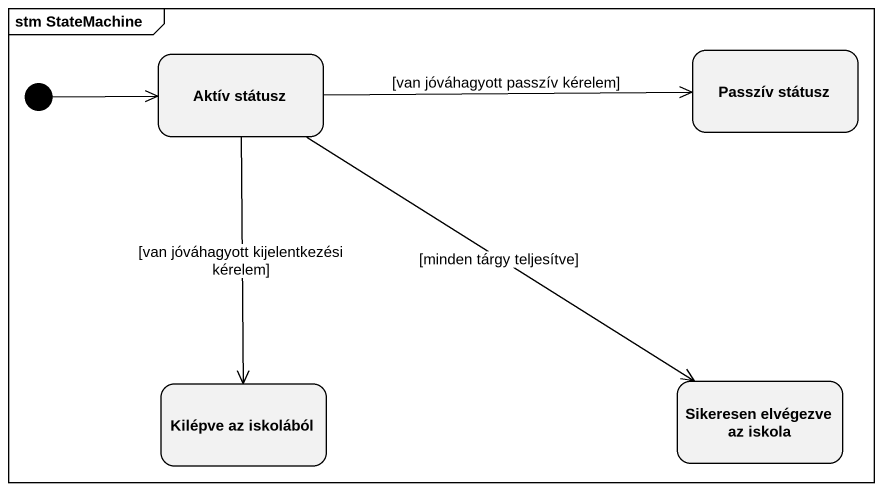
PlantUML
@startuml
mainframe stm StateMachine
hide empty description
state "Aktív státusz" as Aktív_státusz
state "Passzív státusz" as Passzív_státusz
state "Kilépve az iskolából" as Kilépve_az_iskolából
state "Sikeresen elvégezve az iskola" as Sikeresen_elvégezve_az
[*] -right-> Aktív_státusz
Aktív_státusz -right-> Passzív_státusz : [van jóváhagyott passzív kérelem]
Aktív_státusz --> Kilépve_az_iskolából : [van jóváhagyott kijelentkezési kérelem]
Aktív_státusz --> Sikeresen_elvégezve_az : [minden tárgy teljesítve]
@enduml
